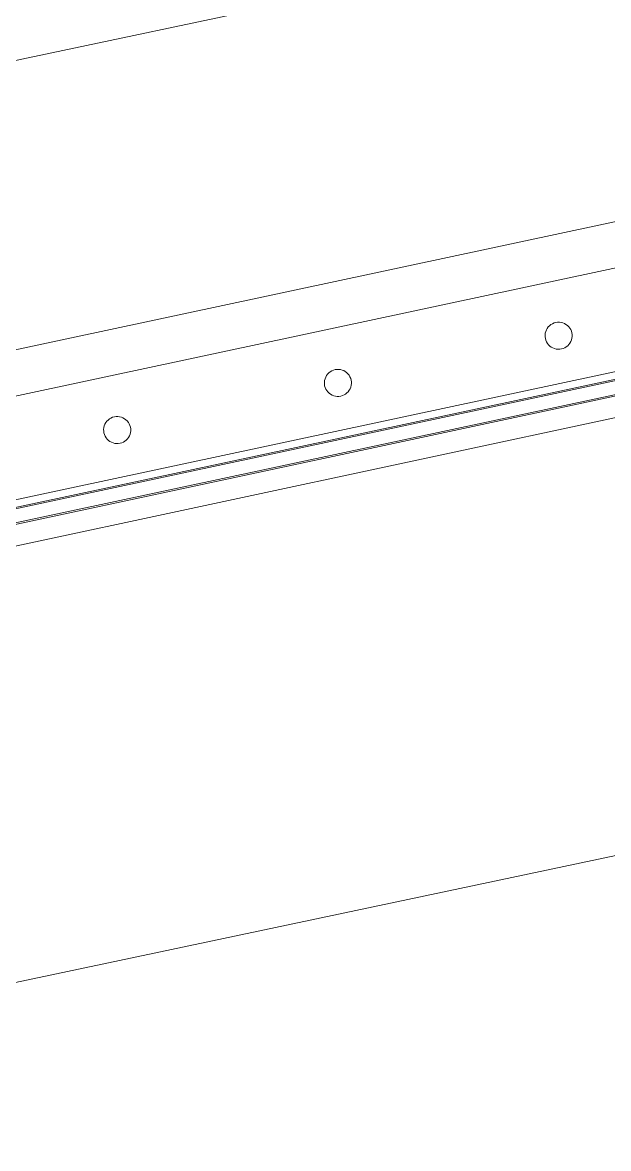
# Model space of a CAD drawing. Header units: metres. Extents: x 1753726 to 1755216, y 5920592 to 5921703.
# Drawn here: x 1754604.2091 to 1754604.4687, y 5921260.9332 to 5921261.4325 of the extents above; entities that cross this region are included whole.
import ezdxf

# ---------------------------------------------------------------- set-up
doc = ezdxf.new("R2010")
doc.units = ezdxf.units.M
for name, color, linetype, lineweight in [('A-FLOR-____-OTLN', 9, 'Continuous', 9), ('A-FLOR-HRAL-OTLN', 2, 'Continuous', 9), ('A-WALL-____-OTLN', 2, 'Continuous', 9), ('S-BEAM-____-OTLN', 7, 'Continuous', 9), ('S-FNDN-____-OTLN', 7, 'Continuous', 9)]:
    doc.layers.add(name, color=color, linetype=linetype, lineweight=lineweight)

# ---------------------------------------------------------------- blocks, each defined once
blk = doc.blocks.new('308492-ARUP-STTW-MOD-0400_rvt-1-X-ARUP-GL-HERNE_BAY_ALIGNMENT')
at = {"layer": 'A-FLOR-____-OTLN'}
for start, end in [(0, 180), (0, 180), (180, 0), (180, 0)]:
    blk.add_arc((1754604.81699, 5921261.34137), 3.35, start, end, dxfattribs=at)
at = {"layer": 'S-BEAM-____-OTLN'}
for radius, start, end in [(3.38, 0, 180), (3.38, 0, 180), (3.08, 0, 180), (3.08, 0, 180), (3.38, 180, 0), (3.38, 180, 0), (3.08, 180, 0), (3.08, 180, 0)]:
    blk.add_arc((1754604.81699, 5921261.34137), radius, start, end, dxfattribs=at)
at = {"layer": 'S-FNDN-____-OTLN'}
for radius, start, end in [(4.2, 8.24932, 188.24932), (4.2, 8.24932, 188.24932), (3.2, 8.24932, 188.24932), (3.2, 8.24932, 188.24932), (4.2, 188.24932, 8.24932), (4.2, 188.24932, 8.24932), (3.2, 188.24932, 8.24932), (3.2, 188.24932, 8.24932)]:
    blk.add_arc((1754604.81699, 5921261.34137), radius, start, end, dxfattribs=at)
blk = doc.blocks.new('MH04 BENCHING - MH04 BENCHING-4536281-X-ARUP-GL-HERNE_BAY_ALIGNMENT')
at = {"layer": 'A-FLOR-____-OTLN'}
for start, end in [(0, 180), (180, 0)]:
    blk.add_arc((170.13221, 144.83201), 2.25, start, end, dxfattribs=at)
blk = doc.blocks.new('Railing - 12mm-4761678-X-ARUP-GL-HERNE_BAY_ALIGNMENT')
at = {"layer": 'A-FLOR-HRAL-OTLN'}
for start_param, end_param in [(4.712389, 7.853982), (4.712389, 7.853982), (1.570796, 4.712389), (1.570796, 4.712389)]:
    blk.add_ellipse((0, 0), major_axis=(0, 0.006), ratio=1, start_param=start_param, end_param=end_param, dxfattribs=at)
blk = doc.blocks.new('Railing - Railing-4792235-X-ARUP-GL-HERNE_BAY_ALIGNMENT')
at = {"layer": 'A-FLOR-HRAL-OTLN'}
for p, q in [((172.26017, 145.34196), (167.99653, 144.43035)), ((172.26017, 145.34196), (167.99653, 144.43035)), ((168.00663, 144.38312), (172.27026, 145.29473)), ((168.00663, 144.38312), (172.27026, 145.29473))]:
    blk.add_line(p, q, dxfattribs=at)
at = {"rotation": 102.0687231488506}
for p in [(169.7618, 144.78309), (169.66401, 144.76218), (169.56622, 144.74127)]:
    blk.add_blockref('Railing - 12mm-4761678-X-ARUP-GL-HERNE_BAY_ALIGNMENT', p, dxfattribs=at)
blk = doc.blocks.new('PFC-Parallel Flange Channels _AS 3679_1_ - 150PFC-4794198-X-ARUP-GL-HERNE_BAY_ALIGNMENT')
at = {"layer": 'S-BEAM-____-OTLN'}
for p, q in [((2.14055, 0.0249), (-2.33825, 0.0249)), ((-2.33825, 0.0249), (2.14055, 0.0249)), ((2.14055, 0.0189), (-2.33825, 0.0189)), ((-2.33825, 0.0189), (2.14055, 0.0189)), ((-2.33825, -0.0501), (2.14055, -0.0501)), ((-2.33825, -0.0501), (2.14055, -0.0501)), ((-2.33825, -0.0501), (2.14055, -0.0501)), ((-2.33825, -0.0501), (2.14055, -0.0501))]:
    blk.add_line(p, q, dxfattribs=at)
blk = doc.blocks.new('308492-ARUP-STPW-MOD-1900_rvt-1-X-ARUP-GL-HERNE_BAY_ALIGNMENT')
at = {"layer": 'A-FLOR-____-OTLN'}
for p, q in [((1754607.35772, 5921261.89552), (1754602.27389, 5921260.8073)), ((1754602.27389, 5921260.8073), (1754607.35772, 5921261.89552)), ((1754602.27789, 5921260.7877), (1754607.36128, 5921261.87582)), ((1754607.36128, 5921261.87582), (1754602.27789, 5921260.7877)), ((1754607.01726, 5921261.81181), (1754602.61695, 5921260.86984)), ((1754602.61695, 5921260.86984), (1754607.01726, 5921261.81181))]:
    blk.add_line(p, q, dxfattribs=at)
for centre, radius, start, end in [((1754604.81699, 5921261.34137), 3.35, 0, 180), ((1754604.81699, 5921261.34137), 3.35, 0, 180), ((1754604.81715, 5921261.34147), 2.62, 12.69577, 191.43786), ((1754604.81715, 5921261.34147), 2.62, 12.69577, 191.43786), ((1754604.81699, 5921261.34137), 2.25, 40.8, 192.09696), ((1754604.81699, 5921261.34137), 2.25, 40.8, 192.09696), ((1754604.8171, 5921261.34116), 2.62, 192.71861, 11.35935), ((1754604.8171, 5921261.34116), 2.62, 192.71861, 11.35935), ((1754604.81699, 5921261.34137), 3.35, 180, 0), ((1754604.81699, 5921261.34137), 3.35, 180, 0)]:
    blk.add_arc(centre, radius, start, end, dxfattribs=at)
at = {"layer": 'A-WALL-____-OTLN'}
for p, q in [((1754602.58318, 5921261.07197), (1754606.96818, 5921262.00082)), ((1754606.96818, 5921262.00082), (1754602.58318, 5921261.07197)), ((1754602.66618, 5921260.68067), (1754607.05096, 5921261.60948)), ((1754607.05096, 5921261.60948), (1754602.66618, 5921260.68067))]:
    blk.add_line(p, q, dxfattribs=at)
for radius, start, end in [(2.85, 0, 180), (2.85, 40.8, 180), (2.62, 40.8, 220.8), (2.62, 40.8, 220.8), (2.62, 40.8, 220.8), (2.62, 40.8, 220.8), (2.62, 40.8, 220.8), (2.62, 40.8, 220.8), (2.62, 40.8, 220.8), (2.62, 40.8, 220.8), (2.62, 310.71023, 130.71023), (2.62, 310.71023, 130.71023), (2.61115, 40.8, 220.8), (2.25, 40.8, 220.8), (2.25, 40.8, 220.8), (2.25, 40.8, 220.8), (2.25, 40.8, 220.8), (2.25, 40.8, 220.8), (2.25, 40.8, 220.8), (2.25, 40.8, 220.8), (2.25, 40.8, 220.8), (2.25, 0, 180), (2.25, 40.8, 220.8), (2.62, 130.71023, 310.71023), (2.62, 130.71023, 310.71023), (2.62, 220.8, 40.8), (2.62, 220.8, 40.8), (2.62, 220.8, 40.8), (2.62, 220.8, 40.8), (2.62, 220.8, 40.8), (2.62, 220.8, 40.8), (2.62, 220.8, 40.8), (2.62, 220.8, 40.8), (2.62, 220.8, 40.8), (2.62, 220.8, 40.8), (2.61115, 220.8, 40.8), (2.25, 220.8, 40.8), (2.25, 220.8, 40.8), (2.25, 220.8, 40.8), (2.25, 220.8, 40.8), (2.25, 220.8, 40.8), (2.25, 220.8, 40.8), (2.25, 220.8, 40.8), (2.25, 220.8, 40.8), (2.25, 220.8, 40.8), (2.25, 220.8, 40.8), (2.25, 220.8, 40.8), (2.85, 180, 0), (2.25, 180, 0), (2.85, 220.8, 0)]:
    blk.add_arc((1754604.81699, 5921261.34137), radius, start, end, dxfattribs=at)
at = {"layer": 'A-FLOR-____-OTLN'}
blk.add_blockref('MH04 BENCHING - MH04 BENCHING-4536281-X-ARUP-GL-HERNE_BAY_ALIGNMENT', (1754434.68478, 5921116.51055), dxfattribs=at)
at = {"layer": 'A-FLOR-HRAL-OTLN'}
blk.add_blockref('Railing - Railing-4792235-X-ARUP-GL-HERNE_BAY_ALIGNMENT', (1754434.68478, 5921116.51055), dxfattribs=at)
at = {"layer": 'S-BEAM-____-OTLN', "rotation": 192.0686708515198}
blk.add_blockref('PFC-Parallel Flange Channels _AS 3679_1_ - 150PFC-4794198-X-ARUP-GL-HERNE_BAY_ALIGNMENT', (1754604.71733, 5921261.34552), dxfattribs=at)

msp = doc.modelspace()

# ---------------------------------------------------------------- block references
for name in ['308492-ARUP-STPW-MOD-1900_rvt-1-X-ARUP-GL-HERNE_BAY_ALIGNMENT', '308492-ARUP-STTW-MOD-0400_rvt-1-X-ARUP-GL-HERNE_BAY_ALIGNMENT']:
    msp.add_blockref(name, (0, 0))

doc.saveas('drawing.dxf')
